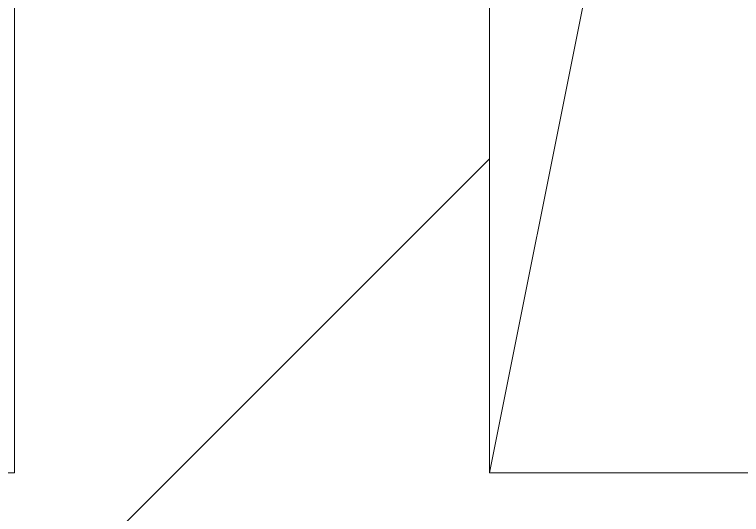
# Model space of a CAD drawing. Header units: millimetres. Extents: x -17017 to 628417, y -109036 to 199237.
# Drawn here: x 345320.7 to 345473.8, y -81291.2 to -81185.9 of the extents above; entities that cross this region are included whole.
import ezdxf

# ---------------------------------------------------------------- set-up
doc = ezdxf.new("R2010")
doc.units = ezdxf.units.MM
for name, color, linetype, lineweight in [('A-GENM-____-OTLN', 7, 'Continuous', 9), ('A-WALL-____-PATT-1', 7, 'Continuous', 9), ('A-WALL-FNSH-MCUT-1', 7, 'Continuous', 9)]:
    doc.layers.add(name, color=color, linetype=linetype, lineweight=lineweight)
pattern_1 = [(45, (283770.71, -86863.46), (-84.85281, 84.85281), [])]

# ---------------------------------------------------------------- blocks, each defined once
blk = doc.blocks.new('AR_Отверстие прямоугольное _в плите_ - AR_Отверстие прямоугольное _в плите_-V192-АР1_План отверстий 3 этажа в осях 1-64_А-ГГ')
at = {"layer": 'A-GENM-____-OTLN'}
blk.add_line((-100, -150), (-50, 100), dxfattribs=at)

msp = doc.modelspace()

# ---------------------------------------------------------------- hatches: boundary and pattern name
at = {"layer": 'A-WALL-____-PATT-1'}
h = msp.add_hatch(dxfattribs=at)
h.set_pattern_fill('FP_4', color=256, style=0, pattern_type=2)
h.set_pattern_definition(pattern_1)
h.paths.add_polyline_path([(345420.71, -81282.41), (345420.71, -80982.41), (345320.71, -80982.41), (345320.71, -81282.41)], flags=0)
h = msp.add_hatch(dxfattribs=at)
h.set_pattern_fill('FP_4', color=256, style=0, pattern_type=2)
h.set_pattern_definition(pattern_1)
h.paths.add_polyline_path([(346420.71, -81382.41), (346420.71, -81282.41), (343620.71, -81282.41), (343620.71, -81382.41), (345618.28, -81382.41)], flags=0)

# ---------------------------------------------------------------- linework, layer by layer
at = {"layer": 'A-WALL-FNSH-MCUT-1'}
for p, q in [((345320.71, -80982.41), (345320.71, -81282.41)), ((345420.71, -81282.41), (345420.71, -80982.41)), ((345320.71, -81282.41), (343620.71, -81282.41)), ((345720.71, -81282.41), (345420.71, -81282.41))]:
    msp.add_line(p, q, dxfattribs=at)

# ---------------------------------------------------------------- block references
at = {"layer": 'A-GENM-____-OTLN'}
msp.add_blockref('AR_Отверстие прямоугольное _в плите_ - AR_Отверстие прямоугольное _в плите_-V192-АР1_План отверстий 3 этажа в осях 1-64_А-ГГ', (345520.71, -81132.41), dxfattribs=at)

doc.saveas('drawing.dxf')
